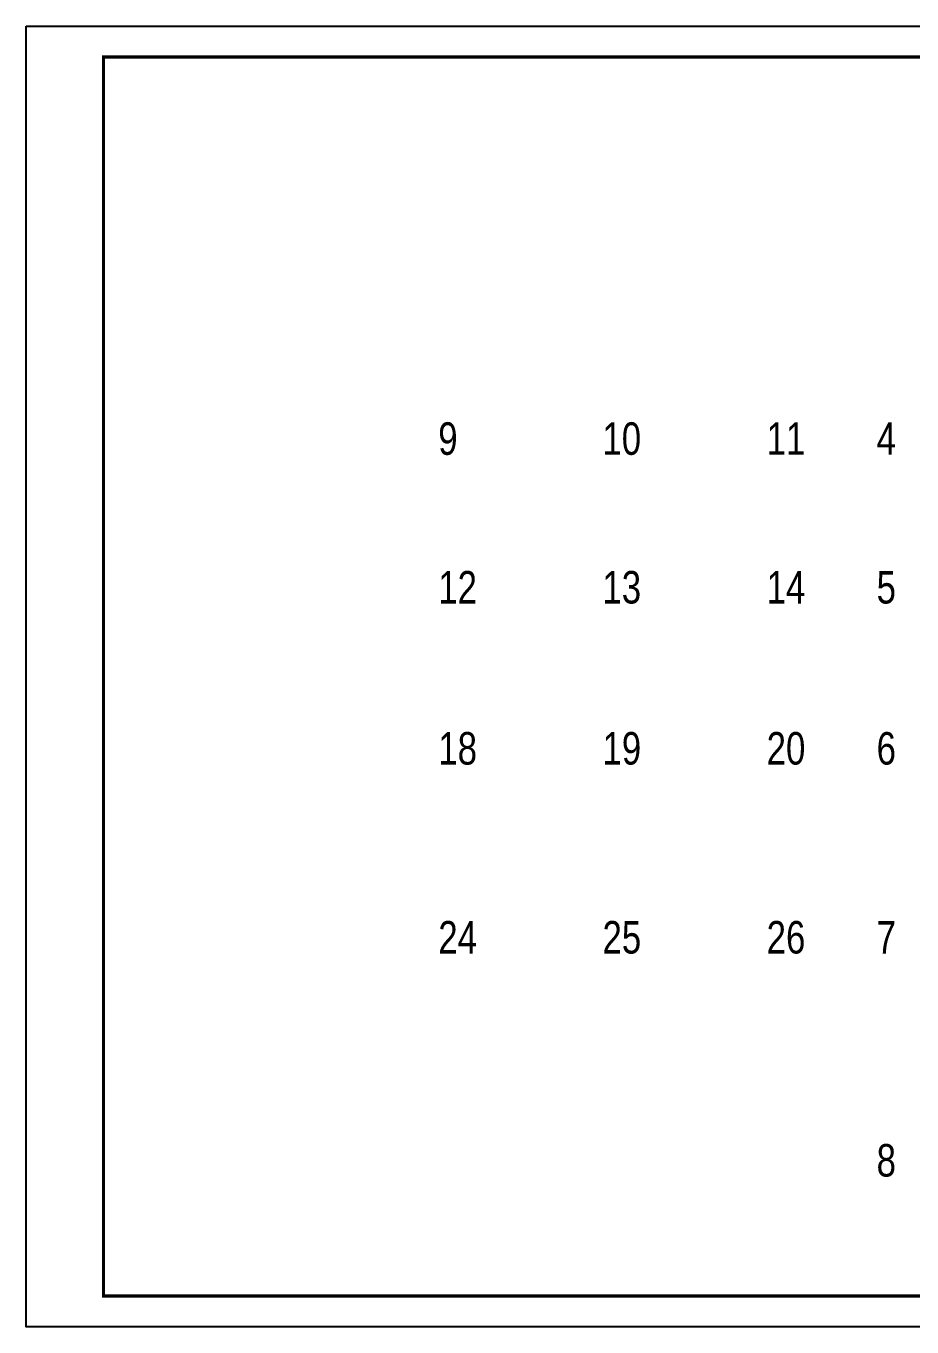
# Model space of a CAD drawing. Extents: x 290727 to 13733020, y 1731457 to 3643100.
# Drawn here: x 290727 to 305028, y 2180902 to 2201902 of the extents above; entities that cross this region are included whole.
import ezdxf
from ezdxf.enums import TextEntityAlignment as Align

# ---------------------------------------------------------------- set-up
doc = ezdxf.new("R2010")
doc.units = 0
doc.header["$LTSCALE"] = 10
doc.layers.get('0').update_dxf_attribs({"linetype": 'CONTINUOUS'})
for name, color, linetype in [('-0 图签', 7, 'CONTINUOUS'), ('-0 图签填写', 4, 'CONTINUOUS'), ('CALC_TEXT', 7, 'CONTINUOUS')]:
    doc.layers.add(name, color=color, linetype=linetype)
doc.layers.add('VHSoft_boundary', color=5, linetype='CONTINUOUS', plot=False)
doc.layers.get('0').off()
doc.styles.add('_TWT_DIM', font='HNSJY-07', dxfattribs={"width": 0.8, "height": 3.5, "bigfont": 'HNSJY-HZ'})
doc.styles.add('HNSJY', font='HNSJY-07', dxfattribs={"width": 0.8, "bigfont": 'HNSJY-HZ'})

# ---------------------------------------------------------------- blocks, each defined once
blk = doc.blocks.new('vhtemplate_标准图框_A2')
at = {"layer": '-0 图签'}
blk.add_lwpolyline([(0, 420), (594, 420), (594, 0), (0, 0)], close=True, dxfattribs=at)
at = {"layer": '-0 图签', "const_width": 1}
blk.add_lwpolyline([(25, 410), (584, 410), (584, 10), (25, 10)], close=True, dxfattribs=at)
at = {"layer": 'VHSoft_boundary'}
blk.add_lwpolyline([(0, 420), (594, 420), (594, 0), (0, 0)], close=True, dxfattribs=at)
at = {"layer": '-0 图签填写', "style": 'HNSJY', "width": 0.8}
for tag, height, p in [('审核', 3.5, (546.69, 172)), ('项目负责人', 3.5, (546.69, 164)), ('项目负责人2', 3.5, (546.69, 156)), ('专业负责人', 3.5, (546.69, 148)), ('专业负责人2', 3.5, (546.69, 140)), ('校对', 3.5, (546.69, 132)), ('设计', 3.5, (546.69, 124)), ('制图', 3.5, (546.69, 116)), ('建设单位', 3.5, (559, 107)), ('工程名称', 3.5, (559, 97)), ('项目名称', 3.5, (559, 87)), ('合同编号', 3.5, (559, 77)), ('项目编号', 3.5, (559, 67)), ('图名', 5, (548.66, 40.5)), ('图别', 3.5, (539.5, 22)), ('图号', 3.5, (573.5, 22)), ('版次', 3.5, (539.5, 14)), ('日期', 3.5, (573.5, 14))]:
    blk.add_attdef(tag, text='', height=height, dxfattribs=at).set_placement(p, align=Align.MIDDLE_CENTER)

msp = doc.modelspace()

# ---------------------------------------------------------------- block references
at = {"color": 3, "linetype": 'Continuous', "xscale": 50, "yscale": 50, "zscale": 50}
msp.add_blockref('vhtemplate_标准图框_A2', (290727, 2180902), dxfattribs=at)

# ---------------------------------------------------------------- texts
at = {"layer": 'CALC_TEXT', "color": 3, "linetype": 'Continuous', "style": '_TWT_DIM', "width": 0.8}
for s, p in [('9', (297381, 2194980)), ('10', (300031, 2194980)), ('11', (302681, 2194980)), ('4', (304457, 2194980)), ('12', (297381, 2192580)), ('13', (300031, 2192580)), ('14', (302681, 2192580)), ('5', (304457, 2192580)), ('18', (297382, 2189980)), ('19', (300032, 2189980)), ('20', (302682, 2189980)), ('6', (304457, 2189980)), ('24', (297382, 2186930)), ('25', (300032, 2186930)), ('26', (302682, 2186930)), ('7', (304457, 2186930)), ('8', (304457, 2183330))]:
    msp.add_text(s, height=525, dxfattribs=at).set_placement(p)

doc.saveas('drawing.dxf')
